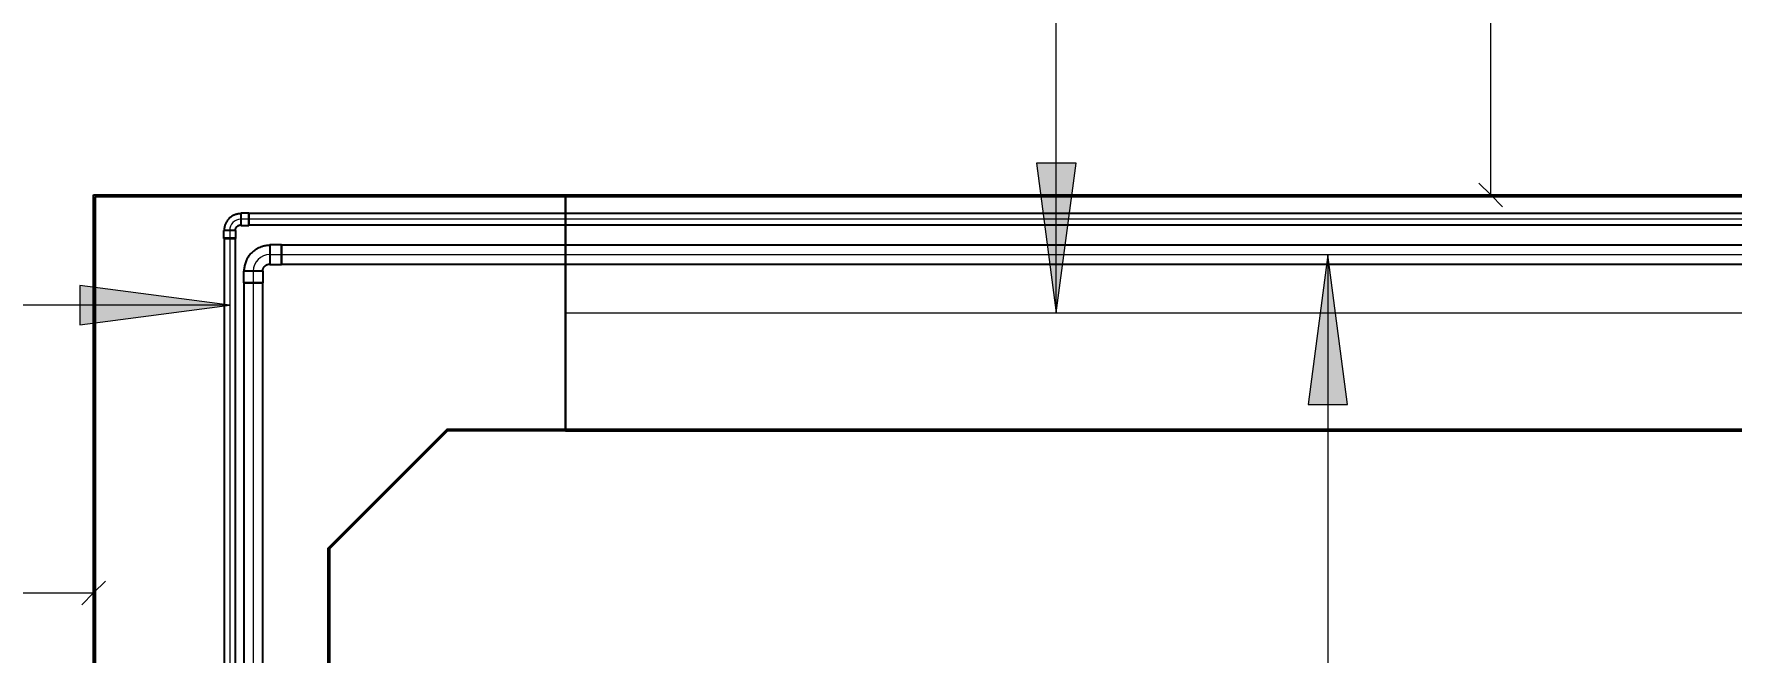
# Model space of a CAD drawing. Header units: millimetres. Extents: x -21597 to 3742, y 49379 to 62073.
# Drawn here: x -10885 to -8007, y 54142 to 55190 of the extents above; entities that cross this region are included whole.
import ezdxf

# ---------------------------------------------------------------- set-up
doc = ezdxf.new("R2010")
doc.units = ezdxf.units.MM
for name, color, linetype, lineweight in [('A-ANNO-DIMS', 7, 'Continuous', 9), ('A-ANNO-DIMS-80', 7, 'Continuous', 9), ('E-CABL-TRAY', 7, 'Continuous', 25), ('E-CABL-TRAY-CNTR', 7, 'Continuous', 5), ('E-CABL-TRAY-IDEN', 7, 'Continuous', 9), ('P-PIPE', 7, 'Continuous', 25), ('P-PIPE-CNTR', 7, 'Continuous', 5), ('P-PIPE-IDEN', 7, 'Continuous', 9)]:
    doc.layers.add(name, color=color, linetype=linetype, lineweight=lineweight)
doc.styles.add('Arial_2', font='arial.ttf', dxfattribs={"width": 0.8, "height": 120})
doc.dimstyles.new('AK_DIM_2_0_Arial_đỏ', dxfattribs={"dimscale": 304.8, "dimtxt": 122.431128, "dimasz": 0.131234, "dimexe": 0.131234, "dimexo": 0.131234, "dimgap": 0.026247, "dimtad": 1, "dimdec": 0, "dimzin": 0, "dimdsep": 46, "dimtxsty": 'Arial_2', "dimblk1": 'OBLIQUE', "dimblk2": 'OBLIQUE', "dimsah": 1, "dimcen": 0.09, "dimadec": 0, "dimazin": 0, "dimtfac": 1, "dimtdec": 4, "dimtix": 1, "dimtmove": 0, "dimatfit": 3, "dimfxl": 1, "dimtvp": 1, "dimtolj": 1, "dimtzin": 0, "dimarcsym": 2})

# ---------------------------------------------------------------- blocks, each defined once
blk = doc.blocks.new('NoiGoc_OngDong - Standard-2149419-MẶT BẰNG ỐNG GAS KHU H_N')
at = {"layer": 'P-PIPE', "color": 30, "true_color": 0xff8000}
for p, q in [((-10.3, 32.3), (-10.3, 18.9)), ((10.3, 32.3), (-10.3, 32.3)), ((10.3, 32.3), (-10.3, 32.3)), ((10.3, 18.9), (10.3, 32.3)), ((-18.9, 10.3), (-32.3, 10.3)), ((-32.3, 10.3), (-32.3, -10.3)), ((-32.3, 10.3), (-32.3, -10.3)), ((-18.9, -10.3), (-18.9, 10.3)), ((-18.9, -10.3), (-18.9, 10.3)), ((-18.9, -9.5), (-18.9, 9.5)), ((-18.9, -9.5), (-18.9, 9.5)), ((-10.3, 18.9), (10.3, 18.9)), ((-10.3, 18.9), (10.3, 18.9)), ((-9.5, 18.9), (9.5, 18.9)), ((-9.5, 18.9), (9.5, 18.9)), ((-32.3, -10.3), (-18.9, -10.3))]:
    blk.add_line(p, q, dxfattribs=at)
at = {"layer": 'P-PIPE', "color": 30, "true_color": 0xff8000, "flags": 128}
for points in [[(-18.9, -9.5), (-17.8, -9.5), (-16.6, -9.4), (-15.5, -9.3), (-14.4, -9.2), (-13.3, -9), (-12.2, -8.7), (-11.1, -8.4), (-10, -8.1), (-8.9, -7.7), (-7.8, -7.3), (-6.8, -6.8), (-5.8, -6.3), (-4.8, -5.8), (-3.8, -5.2), (-2.9, -4.6), (-1.9, -3.9), (-1, -3.2), (-0.2, -2.5), (0.7, -1.7), (1.5, -0.9), (2.3, -0.1), (3, 0.8), (3.7, 1.7), (4.4, 2.6), (5, 3.5), (5.6, 4.5), (6.2, 5.5), (6.7, 6.5), (7.2, 7.6), (7.6, 8.6), (8, 9.7), (8.3, 10.8), (8.6, 11.9), (8.9, 13), (9.1, 14.1), (9.3, 15.2), (9.4, 16.3), (9.5, 17.5), (9.5, 18.6), (9.5, 18.9)], [(-9.5, 18.9), (-9.5, 18.5), (-9.6, 18.2), (-9.6, 17.8), (-9.6, 17.4), (-9.7, 17.1), (-9.8, 16.7), (-9.9, 16.3), (-10, 16), (-10.1, 15.6), (-10.3, 15.3), (-10.4, 14.9), (-10.6, 14.6), (-10.8, 14.2), (-11, 13.9), (-11.2, 13.6), (-11.4, 13.3), (-11.6, 13), (-11.9, 12.7), (-12.1, 12.4), (-12.4, 12.2), (-12.6, 11.9), (-12.9, 11.7), (-13.2, 11.4), (-13.5, 11.2), (-13.8, 11), (-14.2, 10.8), (-14.5, 10.6), (-14.8, 10.5), (-15.2, 10.3), (-15.5, 10.2), (-15.9, 10), (-16.2, 9.9), (-16.6, 9.8), (-17, 9.7), (-17.3, 9.7), (-17.7, 9.6), (-18.1, 9.6), (-18.4, 9.5), (-18.8, 9.5), (-18.9, 9.5)]]:
    blk.add_lwpolyline(points, dxfattribs=at)
blk = doc.blocks.new('NoiGoc_OngDong - Standard-2149654-MẶT BẰNG ỐNG GAS KHU H_N')
at = {"layer": 'P-PIPE', "color": 30, "true_color": 0xff8000}
for p, q in [((-16.8, 47.6), (-16.8, 28.1)), ((16.8, 47.6), (-16.8, 47.6)), ((16.8, 47.6), (-16.8, 47.6)), ((16.8, 28.1), (16.8, 47.6)), ((-28.1, 16.8), (-47.6, 16.8)), ((-47.6, 16.8), (-47.6, -16.8)), ((-47.6, 16.8), (-47.6, -16.8)), ((-28.1, -16.8), (-28.1, 16.8)), ((-28.1, -16.8), (-28.1, 16.8)), ((-28.1, -15.9), (-28.1, 15.9)), ((-28.1, -15.9), (-28.1, 15.9)), ((-16.8, 28.1), (16.8, 28.1)), ((-16.8, 28.1), (16.8, 28.1)), ((-15.9, 28.1), (15.9, 28.1)), ((-15.9, 28.1), (15.9, 28.1)), ((-47.6, -16.8), (-28.1, -16.8))]:
    blk.add_line(p, q, dxfattribs=at)
at = {"layer": 'P-PIPE', "color": 30, "true_color": 0xff8000, "flags": 128}
for points in [[(-28.1, -15.9), (-26.3, -15.8), (-24.5, -15.7), (-22.8, -15.6), (-21.1, -15.3), (-19.3, -15), (-17.6, -14.6), (-15.9, -14.2), (-14.2, -13.6), (-12.6, -13.1), (-11, -12.4), (-9.3, -11.7), (-7.8, -10.9), (-6.2, -10.1), (-4.7, -9.2), (-3.3, -8.2), (-1.8, -7.2), (-0.4, -6.1), (0.9, -5), (2.2, -3.8), (3.5, -2.5), (4.7, -1.3), (5.8, 0.1), (6.9, 1.4), (7.9, 2.9), (8.9, 4.3), (9.8, 5.8), (10.7, 7.4), (11.5, 8.9), (12.2, 10.5), (12.9, 12.1), (13.5, 13.8), (14, 15.5), (14.5, 17.2), (14.9, 18.9), (15.2, 20.6), (15.5, 22.3), (15.7, 24.1), (15.8, 25.8), (15.9, 27.6), (15.9, 28.1)], [(-15.9, 28.1), (-15.9, 27.6), (-15.9, 27.1), (-16, 26.6), (-16, 26.1), (-16.1, 25.6), (-16.2, 25.2), (-16.3, 24.7), (-16.5, 24.2), (-16.7, 23.8), (-16.8, 23.3), (-17, 22.9), (-17.3, 22.4), (-17.5, 22), (-17.7, 21.6), (-18, 21.2), (-18.3, 20.8), (-18.6, 20.4), (-18.9, 20), (-19.2, 19.7), (-19.6, 19.3), (-19.9, 19), (-20.3, 18.7), (-20.7, 18.4), (-21.1, 18.1), (-21.5, 17.8), (-21.9, 17.6), (-22.3, 17.3), (-22.8, 17.1), (-23.2, 16.9), (-23.6, 16.7), (-24.1, 16.5), (-24.6, 16.4), (-25, 16.3), (-25.5, 16.1), (-26, 16.1), (-26.5, 16), (-27, 15.9), (-27.4, 15.9), (-27.9, 15.9), (-28.1, 15.9)]]:
    blk.add_lwpolyline(points, dxfattribs=at)
blk = doc.blocks.new('MangCap_CoVuong - MaKem-2148149-MẶT BẰNG ỐNG GAS KHU H_N')
at = {"layer": 'E-CABL-TRAY'}
for p, q in [((-600, -200), (-600, 200)), ((-600, 200), (200, 200)), ((-600, 197.5), (-600, 200)), ((-600, 200), (200, 200)), ((197.5, 197.5), (-600, 197.5)), ((-600, 197.5), (-600, -197.5)), ((-600, 197.5), (197.5, 197.5)), ((197.5, -600), (197.5, 197.5)), ((197.5, 197.5), (197.5, -600)), ((200, 200), (200, -600)), ((200, 200), (200, -600)), ((-600, -197.5), (-398.9, -197.5)), ((-600, -200), (-600, -197.5)), ((-398.9, -197.5), (-600, -197.5)), ((-400, -200), (-600, -200)), ((-400, -200), (-600, -200)), ((-200, -400), (-400, -200)), ((-200, -400), (-400, -200)), ((-398.9, -197.5), (-197.5, -398.9)), ((-197.5, -398.9), (-398.9, -197.5)), ((-200, -600), (-200, -400)), ((-200, -600), (-200, -400)), ((-197.5, -398.9), (-197.5, -600)), ((-197.5, -600), (-197.5, -398.9)), ((200, -600), (-200, -600)), ((-197.5, -600), (-200, -600)), ((-197.5, -600), (197.5, -600)), ((200, -600), (197.5, -600))]:
    blk.add_line(p, q, dxfattribs=at)
blk = doc.blocks.new('AK-SGS-M3-Hrvt_rvt-1-MẶT BẰNG ỐNG GAS KHU H_N')
at = {"layer": 'E-CABL-TRAY'}
for p, q in [((-9983.6, 54914.4), (-9983.6, 54916.9)), ((-9983.6, 54916.9), (-9983.6, 54516.9)), ((-9983.6, 54916.9), (-5833.6, 54916.9)), ((-9983.6, 54916.9), (-5833.6, 54916.9)), ((-9983.6, 54519.5), (-9983.6, 54914.4)), ((-9983.6, 54914.4), (-5833.6, 54914.4)), ((-9983.6, 54914.4), (-5833.6, 54914.4)), ((-9983.6, 54516.9), (-9983.6, 54519.5)), ((-9983.6, 54519.5), (-5833.6, 54519.5)), ((-9983.6, 54519.5), (-5833.6, 54519.5)), ((-9983.6, 54516.9), (-5833.6, 54516.9)), ((-9983.6, 54516.9), (-5833.6, 54516.9))]:
    blk.add_line(p, q, dxfattribs=at)
at = {"layer": 'E-CABL-TRAY-CNTR'}
blk.add_line((-9983.6, 54716.9), (-5833.6, 54716.9), dxfattribs=at)
at = {"layer": 'P-PIPE', "color": 30, "true_color": 0xff8000}
for p, q in [((-3845.1, 54885.2), (-10520.6, 54885.2)), ((-10520.6, 54885.2), (-10520.6, 54875.6)), ((-10520.6, 54885.2), (-10520.6, 54875.6)), ((-10520.6, 54875.6), (-10520.6, 54866.1)), ((-10520.6, 54875.6), (-10520.6, 54866.1)), ((-10520.6, 54866.1), (-3845.1, 54866.1)), ((-10562.4, 54843.4), (-10562.4, 52205.7)), ((-10552.9, 54843.4), (-10562.4, 54843.4)), ((-10552.9, 54843.4), (-10562.4, 54843.4)), ((-10543.3, 54843.4), (-10552.9, 54843.4)), ((-10543.3, 54843.4), (-10552.9, 54843.4)), ((-10543.3, 52205.7), (-10543.3, 54843.4)), ((-3800.5, 54831.5), (-10465.3, 54831.5)), ((-10465.3, 54831.5), (-10465.3, 54815.6)), ((-10465.3, 54831.5), (-10465.3, 54815.6)), ((-10465.3, 54815.6), (-10465.3, 54799.8)), ((-10465.3, 54815.6), (-10465.3, 54799.8)), ((-10465.3, 54799.8), (-3800.5, 54799.8)), ((-10528.7, 54768), (-10528.7, 52286.1)), ((-10512.9, 54768), (-10528.7, 54768)), ((-10512.9, 54768), (-10528.7, 54768)), ((-10497, 54768), (-10512.9, 54768)), ((-10497, 54768), (-10512.9, 54768)), ((-10497, 52286.1), (-10497, 54768))]:
    blk.add_line(p, q, dxfattribs=at)
at = {"layer": 'P-PIPE-CNTR', "color": 30, "true_color": 0xff8000}
for p, q in [((-10520.6, 54875.6), (-10534, 54875.6)), ((-3845.1, 54875.6), (-10520.6, 54875.6)), ((-3845.1, 54875.6), (-10520.6, 54875.6)), ((-10552.9, 54856.7), (-10552.9, 54843.4)), ((-10552.9, 54843.4), (-10552.9, 52205.7)), ((-10552.9, 54843.4), (-10552.9, 52205.7)), ((-10465.3, 54815.6), (-10484.8, 54815.6)), ((-3800.5, 54815.6), (-10465.3, 54815.6)), ((-3800.5, 54815.6), (-10465.3, 54815.6)), ((-10512.9, 54787.6), (-10512.9, 54768)), ((-10512.9, 54768), (-10512.9, 52286.1)), ((-10512.9, 54768), (-10512.9, 52286.1))]:
    blk.add_line(p, q, dxfattribs=at)
for centre, radius in [((-10534, 54856.7), 18.9), ((-10484.8, 54787.6), 28.1)]:
    blk.add_arc(centre, radius, 90, 180, dxfattribs=at)
at = {"layer": 'E-CABL-TRAY', "lineweight": 25, "rotation": 90.00000000000011}
blk.add_blockref('MangCap_CoVuong - MaKem-2148149-MẶT BẰNG ỐNG GAS KHU H_N', (-10583.6, 54716.9), dxfattribs=at)
at = {"layer": 'P-PIPE', "lineweight": 25, "rotation": 180}
for name, p in [('NoiGoc_OngDong - Standard-2149419-MẶT BẰNG ỐNG GAS KHU H_N', (-10552.9, 54875.6)), ('NoiGoc_OngDong - Standard-2149654-MẶT BẰNG ỐNG GAS KHU H_N', (-10512.9, 54815.6))]:
    blk.add_blockref(name, p, dxfattribs=at)
blk = doc.blocks.new('DIMBLOCK2-MẶT BẰNG ỐNG GAS KHU H_N')
at = {"layer": 'A-ANNO-DIMS-80', "color": 1, "true_color": 0xff0000}
for p, q in [((-12198.6, 54241.9), (-12198.6, 54281.9)), ((-10783.6, 54241.9), (-10783.6, 54281.9)), ((-12198.6, 54241.9), (-12218.6, 54221.9)), ((-12198.6, 54241.9), (-12178.6, 54261.9)), ((-12198.6, 54241.9), (-10783.6, 54241.9)), ((-12198.6, 54241.9), (-12198.6, 54230.2)), ((-10783.6, 54241.9), (-10803.6, 54221.9)), ((-10783.6, 54241.9), (-10763.6, 54261.9)), ((-10783.6, 54241.9), (-10783.6, 54156.9))]:
    blk.add_line(p, q, dxfattribs=at)
at = {"layer": 'A-ANNO-DIMS-80', "color": 0, "insert": (-11638, 54405.7), "char_height": 120, "width": 352.602, "attachment_point": 1, "line_spacing_factor": 0.941778, "style": 'Arial_2'}
blk.add_mtext('1415', dxfattribs=at)
blk = doc.blocks.new('_Oblique')
at = {"color": 0, "linetype": 'ByBlock', "lineweight": -2}
blk.add_line((-0.5, -0.5), (0.5, 0.5), dxfattribs=at)
blk = doc.blocks.new('DIMBLOCK3-MẶT BẰNG ỐNG GAS KHU H_N')
at = {"layer": 'A-ANNO-DIMS-80', "color": 1, "true_color": 0xff0000}
for p, q in [((-8414.9, 58116.9), (-8434.9, 58136.9)), ((-8414.9, 58116.9), (-8454.9, 58116.9)), ((-8414.9, 54916.9), (-8414.9, 58116.9)), ((-8414.9, 58116.9), (-8394.9, 58096.9)), ((-8414.9, 58116.9), (-8403.1, 58116.9)), ((-8414.9, 54916.9), (-8434.9, 54936.9)), ((-8414.9, 54916.9), (-8454.9, 54916.9)), ((-8414.9, 54916.9), (-8394.9, 54896.9)), ((-8414.9, 54916.9), (-8403.1, 54916.9))]:
    blk.add_line(p, q, dxfattribs=at)
at = {"layer": 'A-ANNO-DIMS-80', "color": 0, "insert": (-8578.6, 56370), "char_height": 120, "width": 352.602, "attachment_point": 1, "rotation": 90, "line_spacing_factor": 0.941778, "style": 'Arial_2'}
blk.add_mtext('3200', dxfattribs=at)

msp = doc.modelspace()

# ---------------------------------------------------------------- hatches: boundary and pattern name
at = {"layer": 'E-CABL-TRAY-IDEN'}
msp.add_hatch(color=256, dxfattribs=at).paths.add_polyline_path([(-9151.4, 54716.9), (-9118, 54970.9), (-9184.8, 54970.9)])
at = {"layer": 'P-PIPE-IDEN'}
for points in [[(-8691.2, 54815.6), (-8724.6, 54561.6), (-8657.7, 54561.6)], [(-10552.9, 54730.1), (-10806.9, 54763.5), (-10806.9, 54696.6)]]:
    msp.add_hatch(color=256, dxfattribs=at).paths.add_polyline_path(points)

# ---------------------------------------------------------------- linework, layer by layer
at = {"layer": 'E-CABL-TRAY-IDEN'}
for p, q in [((-9151.4, 54716.9), (-9151.4, 56111.3)), ((-9118, 54970.9), (-9184.8, 54970.9)), ((-9184.8, 54970.9), (-9151.4, 54716.9)), ((-9151.4, 54716.9), (-9118, 54970.9))]:
    msp.add_line(p, q, dxfattribs=at)
at = {"layer": 'P-PIPE-IDEN'}
for p, q in [((-8691.2, 54815.6), (-8724.6, 54561.6)), ((-8657.7, 54561.6), (-8691.2, 54815.6)), ((-8691.2, 54815.6), (-8691.2, 54025.3)), ((-10552.9, 54730.1), (-10806.9, 54763.5)), ((-10806.9, 54763.5), (-10806.9, 54696.6)), ((-10552.9, 54730.1), (-11494, 54730.1)), ((-10806.9, 54696.6), (-10552.9, 54730.1)), ((-8724.6, 54561.6), (-8657.7, 54561.6))]:
    msp.add_line(p, q, dxfattribs=at)

# ---------------------------------------------------------------- block references
at = {"lineweight": 5}
msp.add_blockref('AK-SGS-M3-Hrvt_rvt-1-MẶT BẰNG ỐNG GAS KHU H_N', (0, 0), dxfattribs=at)

# ---------------------------------------------------------------- dimensions: what is measured, and where the dimension line sits
at = {"layer": 'A-ANNO-DIMS', "color": 1, "true_color": 0xff0000}
dim = msp.add_linear_dim(base=(-8414.9, 58116.9), p1=(-8443.1, 54916.9), p2=(-8443.1, 58116.9), angle=90, dimstyle='AK_DIM_2_0_Arial_đỏ', override={"dimpost": '<>', "dimfxl": 3200}, dxfattribs=at)
dim.commit()
dim.dimension.update_dxf_attribs({"geometry": 'DIMBLOCK3-MẶT BẰNG ỐNG GAS KHU H_N', "text_midpoint": (-8484.2, 56516.9)})
dim = msp.add_linear_dim(base=(-10783.6, 54241.9), p1=(-12198.6, 54270.2), p2=(-10783.6, 54116.9), dimstyle='AK_DIM_2_0_Arial_đỏ', override={"dimpost": '<>', "dimfxl": 1423.279016}, dxfattribs=at)
dim.commit()
dim.dimension.update_dxf_attribs({"geometry": 'DIMBLOCK2-MẶT BẰNG ỐNG GAS KHU H_N', "text_midpoint": (-11491.1, 54311.2)})

doc.saveas('drawing.dxf')
